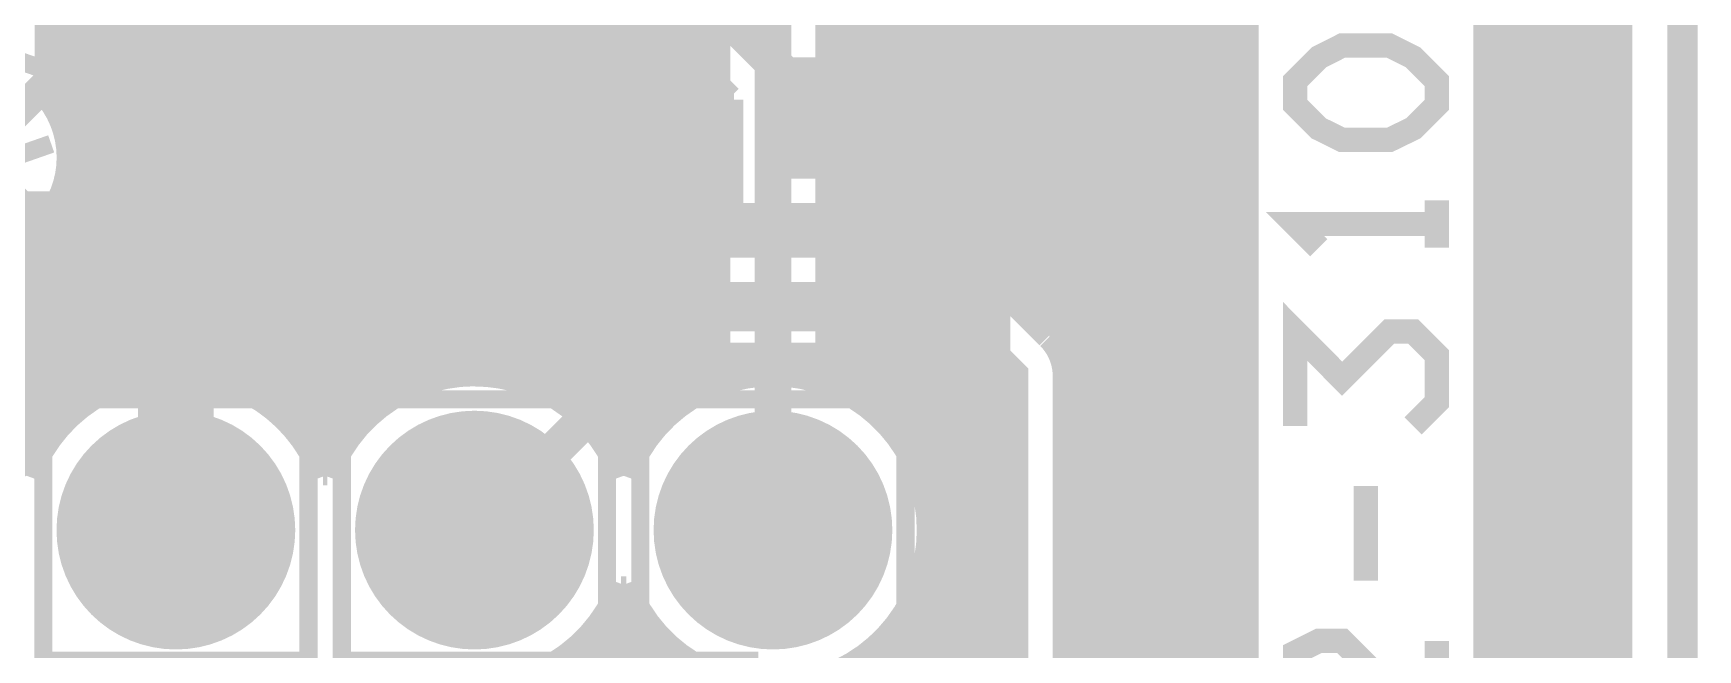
# Model space of a CAD drawing. Extents: x -5 to 90, y -49 to 54.
# Drawn here: x 31.19 to 45.13, y 18.03 to 23.19 of the extents above; entities that cross this region are included whole.
import ezdxf

# ---------------------------------------------------------------- set-up
doc = ezdxf.new("R2010")
doc.units = 0
doc.header["$MEASUREMENT"] = 0
doc.layers.get('0').update_dxf_attribs({"linetype": 'CONTINUOUS'})
for name, color, linetype in [('22-310-0_BOT', 7, 'CONTINUOUS'), ('22-310-0_DRD', 7, 'CONTINUOUS'), ('22-310-0_DRL', 2, 'CONTINUOUS'), ('22-310-0_SMB', 4, 'CONTINUOUS'), ('22-310-0_SMT', 3, 'CONTINUOUS'), ('22-310-0_SPT', 5, 'CONTINUOUS'), ('22-310-0_SST', 14, 'CONTINUOUS'), ('22-310-0_TOP', 9, 'CONTINUOUS'), ('THRUHOLE_TAP', 13, 'CONTINUOUS')]:
    doc.layers.add(name, color=color, linetype=linetype)

# ---------------------------------------------------------------- blocks, each defined once
blk = doc.blocks.new('ROUND_15')
at = {"const_width": 0.99949}
blk.add_lwpolyline([(-0.499744, 0, 1), (0.499744, 0, 1)], format="xyb", close=True, dxfattribs=at)
blk = doc.blocks.new('ROUND_48')
at = {"const_width": 0.59944}
blk.add_lwpolyline([(-0.29972, 0, 1), (0.29972, 0, 1)], format="xyb", close=True, dxfattribs=at)
blk = doc.blocks.new('RECTANGLE_4')
blk.add_solid([(0.4826, 0.4064), (0.4826, -0.4064), (-0.4826, 0.4064), (-0.4826, -0.4064)])
blk = doc.blocks.new('RECTANGLE_25')
blk.add_solid([(0.635, 0.508), (0.635, -0.508), (-0.635, 0.508), (-0.635, -0.508)])

msp = doc.modelspace()

# ---------------------------------------------------------------- linework, layer by layer
at = {"layer": '22-310-0_BOT'}
for points, const_width in [([(38.3032, 43.9928), (38.3032, 19.99234)], 0.254), ([(38.5318, 43.7642), (38.5318, 19.70278)], 0.254), ([(38.7604, 43.5356), (38.7604, 5.7404)], 0.254), ([(38.989, 43.307), (38.989, 5.969)], 0.254), ([(39.2176, 43.0784), (39.2176, 6.1976)], 0.254), ([(39.243, 43.053), (39.243, 6.223)], 0.254), ([(31.4452, 38.83914), (31.4452, 22.47646)], 0.254), ([(31.3309, 38.64864), (31.3309, 22.66696)], 0.254), ([(36.4744, 28.06446), (36.4744, 19.99996)], 0.254), ([(36.2458, 27.83586), (36.2458, 19.71548)], 0.254), ([(36.0172, 27.60726), (36.0172, 19.72818)], 0.254), ([(35.7886, 27.37866), (35.7886, 20.00504)], 0.254), ([(35.56, 27.15006), (35.56, 20.17522)], 0.254), ([(35.3314, 26.92146), (35.3314, 20.2819)], 0.254), ([(35.1028, 26.69286), (35.1028, 20.34032)], 0.254), ([(37.38372, 19.02968), (37.38372, 26.62174), (37.338, 26.67)], 0.3048), ([(34.8742, 26.46426), (34.8742, 20.3581)], 0.254), ([(34.6456, 26.23566), (34.6456, 20.33778)], 0.254), ([(38.0746, 26.28646), (38.0746, 20.1676)], 0.254), ([(36.703, 26.1366), (36.703, 20.17268)], 0.254), ([(34.417, 26.00706), (34.417, 20.27428)], 0.254), ([(36.90112, 25.96388), (36.90112, 20.2692)], 0.254), ([(37.86632, 26.02992), (37.86632, 20.2692)], 0.254), ([(34.1884, 25.77846), (34.1884, 20.16252)], 0.254), ([(33.9598, 25.54986), (33.9598, 19.98472)], 0.254), ([(33.7312, 25.32126), (33.7312, 19.69008)], 0.254), ([(33.5026, 25.09266), (33.5026, 19.75104)], 0.254), ([(33.274, 24.86406), (33.274, 20.01774)], 0.254), ([(31.6738, 24.46528), (31.6738, 20.15236)], 0.254), ([(33.0454, 24.38908), (33.0454, 20.18284)], 0.254), ([(31.9024, 24.21636), (31.9024, 20.2692)], 0.254), ([(32.8168, 24.18334), (32.8168, 20.28698)], 0.254), ([(32.131, 24.10206), (32.131, 20.33524)], 0.254), ([(32.3596, 24.06142), (32.3596, 20.3581)], 0.254), ([(32.5882, 24.08682), (32.5882, 20.34286)], 0.254), ([(36.90112, 23.0886), (31.3309, 23.0886)], 0.254), ([(39.243, 23.0886), (37.86632, 23.0886)], 0.254), ([(36.90112, 22.86), (31.3309, 22.86)], 0.254), ([(39.243, 22.86), (37.86632, 22.86)], 0.254), ([(36.90112, 22.6314), (31.35884, 22.6314)], 0.254), ([(39.243, 22.6314), (37.86632, 22.6314)], 0.254), ([(36.90112, 22.4028), (31.47314, 22.4028)], 0.254), ([(39.243, 22.4028), (37.86632, 22.4028)], 0.254), ([(36.90112, 22.1742), (31.51124, 22.1742)], 0.254), ([(39.243, 22.1742), (37.86632, 22.1742)], 0.254), ([(36.90112, 21.9456), (31.48838, 21.9456)], 0.254), ([(39.243, 21.9456), (37.86632, 21.9456)], 0.254), ([(31.4452, 21.82114), (31.4452, 19.96948)], 0.254), ([(36.90112, 21.717), (31.39186, 21.717)], 0.254), ([(39.243, 21.717), (37.86632, 21.717)], 0.254), ([(36.90112, 21.4884), (31.18612, 21.4884)], 0.254), ([(31.2166, 21.5138), (31.2166, 19.66468)], 0.254), ([(39.243, 21.4884), (37.86632, 21.4884)], 0.254), ([(36.90112, 21.2598), (25.1079, 21.2598)], 0.254), ([(39.243, 21.2598), (37.86632, 21.2598)], 0.254), ([(36.90112, 21.0312), (25.1079, 21.0312)], 0.254), ([(39.243, 21.0312), (37.86632, 21.0312)], 0.254), ([(36.90112, 20.8026), (25.1841, 20.8026)], 0.254), ([(39.243, 20.8026), (37.86632, 20.8026)], 0.254), ([(36.90112, 20.574), (25.27046, 20.574)], 0.254), ([(39.243, 20.574), (37.86632, 20.574)], 0.254), ([(32.18942, 20.3454), (30.07868, 20.3454)], 0.254), ([(34.68878, 20.3454), (32.58058, 20.3454)], 0.254), ([(36.90112, 20.3454), (35.07994, 20.3454)], 0.254), ([(39.243, 20.3454), (37.86632, 20.3454)], 0.254), ([(31.61792, 20.1168), (30.65018, 20.1168)], 0.254), ([(34.11728, 20.1168), (33.15208, 20.1168)], 0.254), ([(36.61664, 20.1168), (35.65144, 20.1168)], 0.254), ([(39.243, 20.1168), (38.1508, 20.1168)], 0.254), ([(31.369, 19.8882), (30.8991, 19.8882)], 0.254), ([(33.86836, 19.8882), (33.401, 19.8882)], 0.254), ([(36.36772, 19.8882), (35.90036, 19.8882)], 0.254), ([(39.243, 19.8882), (38.39972, 19.8882)], 0.254), ([(31.21406, 19.6596), (31.05658, 19.6596)], 0.254), ([(33.71342, 19.6596), (33.55594, 19.6596)], 0.254), ([(36.21278, 19.6596), (36.0553, 19.6596)], 0.254), ([(39.243, 19.6596), (38.55466, 19.6596)], 0.254), ([(39.243, 19.431), (38.65118, 19.431)], 0.254), ([(39.243, 19.2024), (38.70198, 19.2024)], 0.254), ([(39.243, 18.9738), (38.71214, 18.9738)], 0.254), ([(39.243, 18.7452), (38.6842, 18.7452)], 0.254), ([(36.1569, 18.5166), (36.11118, 18.5166)], 0.254), ([(39.243, 18.5166), (38.61054, 18.5166)], 0.254), ([(36.27882, 18.288), (35.98926, 18.288)], 0.254), ([(36.0172, 18.33118), (36.0172, 17.22628)], 0.254), ([(36.2458, 18.34134), (36.2458, 17.21612)], 0.254), ([(39.243, 18.288), (38.48862, 18.288)], 0.254), ([(38.5318, 18.35658), (38.5318, 17.20088)], 0.254), ([(35.7886, 18.05178), (35.7886, 17.50568)], 0.254), ([(36.4744, 18.0594), (35.79368, 18.0594)], 0.254), ([(36.4744, 18.0594), (36.4744, 17.49806)], 0.254), ([(39.243, 18.0594), (38.29304, 18.0594)], 0.254), ([(38.3032, 18.06702), (38.3032, 17.49044)], 0.254)]:
    msp.add_lwpolyline(points, dxfattribs=dict(at, const_width=const_width))
at = {"layer": '22-310-0_BOT', "const_width": 0.254}
for points in [[(31.51378, 22.1488, 0.1703033), (31.33177, 22.66766)], [(30.6832, 21.31822, 0.4142136), (31.51378, 22.1488)], [(31.13532, 19.48434, 0.3153354), (29.88564, 20.36064)], [(32.385, 20.36064, 0.3153358), (31.13532, 19.48434)], [(33.63468, 19.48434, 0.3153354), (32.385, 20.36064)], [(34.88436, 20.36064, 0.3153358), (33.63468, 19.48434)], [(36.13404, 19.48434, 0.3153354), (34.88436, 20.36064)], [(36.90112, 20.2692, 0.2159083), (36.13372, 19.48445)], [(38.71468, 19.02968, 0.3092023), (37.86632, 20.2692)], [(37.83838, 17.78, 0.3153354), (38.71468, 19.02968)], [(35.33902, 17.78, 0.2212929), (36.13322, 18.57278)], [(36.13404, 18.57248, 0.221293), (36.92876, 17.77918)]]:
    msp.add_lwpolyline(points, format="xyb", dxfattribs=at)
at = {"layer": '22-310-0_DRD', "const_width": 0.254}
for points in [[(44.99864, 54.0004), (44.99864, -4.0005), (-4.99872, -4.0005), (-4.99872, 54.0004), (44.99864, 54.0004)], [(31.3182, 22.7838), (30.0482, 21.5138)], [(31.3182, 21.5138), (30.0482, 22.7838)], [(31.75, 19.66468), (31.75, 18.39468)], [(33.02, 19.66468), (31.75, 19.66468)], [(33.02, 19.66468), (31.75, 18.39468)], [(33.02, 18.39468), (31.75, 19.66468)], [(33.02, 18.39468), (33.02, 19.66468)], [(34.24936, 19.66468), (34.24936, 18.39468)], [(35.51936, 19.66468), (34.24936, 19.66468)], [(35.51936, 19.66468), (34.24936, 18.39468)], [(35.51936, 18.39468), (34.24936, 19.66468)], [(35.51936, 18.39468), (35.51936, 19.66468)], [(36.74872, 19.66468), (36.74872, 18.39468)], [(38.01872, 19.66468), (36.74872, 19.66468)], [(38.01872, 19.66468), (36.74872, 18.39468)], [(38.01872, 18.39468), (36.74872, 19.66468)], [(38.01872, 18.39468), (38.01872, 19.66468)], [(31.75, 18.39468), (33.02, 18.39468)], [(34.24936, 18.39468), (35.51936, 18.39468)], [(36.74872, 18.39468), (38.01872, 18.39468)]]:
    msp.add_lwpolyline(points, dxfattribs=at)
at = {"layer": '22-310-0_DRL', "const_width": 0.254}
msp.add_lwpolyline([(44.99864, 54.0004), (44.99864, -4.0005), (-4.99872, -4.0005), (-4.99872, 54.0004), (44.99864, 54.0004)], dxfattribs=at)
at = {"layer": '22-310-0_SST'}
for points, const_width in [([(39.116, 21.463), (39.116, 25.527), (34.544, 25.527), (34.544, 23.749), (34.798, 23.495), (34.544, 23.241), (34.544, 21.463), (39.116, 21.463)], 0.1524), ([(33.2105, 21.3995), (33.2105, 24.3205), (31.5722, 24.3205), (31.5722, 21.3995), (33.2105, 21.3995)], 0.1524), ([(30.83306, 23.04288), (30.83306, 22.68728), (30.66542, 22.62886), (30.49524, 22.62886), (30.32506, 22.68728), (30.32506, 23.04288), (30.49524, 23.1013), (30.66542, 23.1013), (31.34106, 22.86508)], 0.1524), ([(42.94124, 22.59076), (42.74312, 22.39264), (42.545, 22.29612), (42.14876, 22.29612), (41.95318, 22.39264), (41.75506, 22.59076), (41.75506, 22.78888), (41.95318, 22.987), (42.14876, 23.08606), (42.545, 23.08606), (42.74312, 22.987), (42.94124, 22.78888), (42.94124, 22.59076)], 0.2032), ([(35.00374, 21.8948), (35.06216, 21.72462), (35.29838, 21.72462), (35.35934, 21.8948), (35.47618, 22.06498), (35.47618, 22.57298), (35.41776, 22.74062), (35.06216, 22.74062), (35.00374, 22.57298), (35.00374, 21.8948)], 0.1524), ([(35.84194, 21.8948), (35.90036, 21.72462), (36.25596, 21.72462), (36.31438, 21.8948), (36.31438, 22.23262), (36.19754, 22.4028), (35.84194, 22.4028), (35.84194, 22.74062), (36.31438, 22.74062)], 0.1524), ([(30.83306, 21.79066), (30.83306, 22.14626), (30.66542, 22.2631), (30.49524, 22.2631), (30.32506, 22.14626), (30.32506, 21.79066), (31.34106, 21.79066)], 0.1524), ([(30.83306, 22.0853), (31.34106, 22.2631)], 0.1524), ([(35.23996, 22.06498), (35.47618, 21.72462)], 0.1524), ([(42.94124, 21.79066), (42.94124, 21.39442)], 0.2032), ([(42.94124, 21.59254), (41.75506, 21.59254), (41.95318, 21.39442)], 0.2032), ([(42.74312, 19.9009), (42.94124, 20.09902), (42.94124, 20.49526), (42.74312, 20.69338), (42.545, 20.69338), (42.14876, 20.29714), (41.75506, 20.69338), (41.75506, 19.9009)], 0.2032), ([(30.18536, 13.95984), (29.78404, 13.95984), (29.78404, 14.79042), (25.66416, 14.79042), (25.66416, 20.76958), (39.10584, 20.76958), (39.10584, 14.79042), (34.98596, 14.79042), (34.98596, 13.95984), (34.58464, 13.95984), (34.58464, 12.77874), (30.18536, 12.77874), (30.18536, 13.95984), (30.18536, 15.43558), (30.99562, 15.43558)], 0.1524), ([(33.49498, 20.12442), (31.27502, 20.12442), (31.27502, 17.93494), (33.49498, 17.93494), (33.49498, 20.12442)], 0.1524), ([(35.99434, 20.12442), (33.77438, 20.12442), (33.77438, 17.93494), (35.99434, 17.93494), (35.99434, 20.12442)], 0.1524), ([(38.4937, 20.12442), (36.27374, 20.12442), (36.27374, 17.93494), (37.1856, 17.93494), (37.1856, 17.62506), (36.27374, 17.62506), (36.27374, 15.43558), (38.4937, 15.43558), (38.4937, 20.12442)], 0.1524), ([(32.0675, 19.34718), (32.0675, 18.71218), (32.7025, 18.71218), (32.55264, 18.86204), (32.55264, 19.19732), (32.7025, 19.34718), (32.0675, 19.34718), (32.21736, 19.19732), (32.21736, 18.86204), (32.55264, 18.86204)], 0.1524), ([(32.7025, 19.34718), (32.7025, 18.71218)], 0.1524), ([(34.56686, 19.34718), (34.56686, 18.71218), (35.20186, 18.71218), (35.052, 18.86204), (35.052, 19.19732), (35.20186, 19.34718), (34.56686, 19.34718), (34.71672, 19.19732), (34.71672, 18.86204), (35.052, 18.86204)], 0.1524), ([(35.20186, 19.34718), (35.20186, 18.71218)], 0.1524), ([(37.21608, 19.19732), (37.06622, 19.34718), (37.70122, 19.34718), (37.55136, 19.19732), (37.21608, 19.19732), (37.21608, 18.86204), (37.06622, 18.71218), (37.70122, 18.71218), (37.55136, 18.86204), (37.21608, 18.86204)], 0.1524), ([(37.06622, 19.34718), (37.06622, 18.71218)], 0.1524), ([(37.70122, 19.34718), (37.70122, 18.71218)], 0.1524), ([(42.34688, 19.39798), (42.34688, 18.6055)], 0.2032), ([(32.21736, 19.19732), (32.55264, 19.19732)], 0.1524), ([(34.71672, 19.19732), (35.052, 19.19732)], 0.1524), ([(37.55136, 19.19732), (37.55136, 18.86204)], 0.1524), ([(32.0675, 18.71218), (32.21736, 18.86204)], 0.1524), ([(34.56686, 18.71218), (34.71672, 18.86204)], 0.1524), ([(42.94124, 18.10258), (42.94124, 17.3101), (42.14876, 18.10258), (41.95318, 18.10258), (41.75506, 18.00352), (41.75506, 17.40916), (41.95318, 17.3101)], 0.2032)]:
    msp.add_lwpolyline(points, dxfattribs=dict(at, const_width=const_width))
at = {"layer": '22-310-0_TOP'}
for points, const_width in [([(44.0182, 45.72), (44.0182, 4.191)], 0.254), ([(44.2468, 45.72), (44.2468, 4.191)], 0.254), ([(44.45, 45.72), (44.45, 4.191)], 0.254), ([(43.7896, 45.15612), (43.7896, 4.191)], 0.254), ([(43.561, 44.9834), (43.561, 4.191)], 0.254), ([(37.973, 22.479), (37.846, 22.479), (36.83, 23.495), (36.83, 24.257), (36.068, 25.019), (35.306, 25.019), (30.988, 29.337), (30.988, 31.242), (29.972, 32.258), (29.845, 32.258), (28.829, 31.242), (26.162, 31.242), (24.765, 29.845)], 0.3048), ([(41.275, 28.54706), (41.275, 4.191)], 0.254), ([(41.0464, 28.31846), (41.0464, 4.191)], 0.254), ([(40.8178, 28.08986), (40.8178, 4.191)], 0.254), ([(38.989, 27.8511), (38.989, 21.36394)], 0.254), ([(39.2176, 27.7622), (39.2176, 21.15566)], 0.254), ([(39.4462, 27.7622), (39.4462, 20.92706)], 0.254), ([(39.6748, 27.7622), (39.6748, 20.69846)], 0.254), ([(39.9034, 27.7622), (39.9034, 4.191)], 0.254), ([(40.132, 27.7622), (40.132, 4.191)], 0.254), ([(40.3606, 27.7622), (40.3606, 4.191)], 0.254), ([(40.5892, 27.7622), (40.5892, 4.191)], 0.254), ([(33.274, 26.36774), (33.274, 22.7965)], 0.254), ([(33.5026, 26.13914), (33.5026, 22.987)], 0.254), ([(43.37304, 26.10866), (41.32326, 26.10866), (41.32326, 15.5829)], 0.254), ([(43.37304, 26.10866), (43.37304, 15.5829)], 0.254), ([(33.7312, 25.91054), (33.7312, 23.2156)], 0.254), ([(33.1978, 24.3078), (33.1978, 22.8854)], 0.254), ([(34.46018, 23.94458), (33.30956, 22.7965)], 0.254), ([(32.385, 22.1488), (33.5788, 22.1488), (34.925, 23.495), (35.687, 23.495)], 0.635), ([(38.9382, 23.3172), (38.9382, 21.6408)], 0.254), ([(33.70326, 23.1902), (33.1978, 23.1902)], 0.254), ([(41.32326, 23.1902), (38.9382, 23.1902)], 0.254), ([(44.45, 23.1902), (43.37304, 23.1902)], 0.254), ([(42.94124, 22.59076), (42.74312, 22.39264), (42.545, 22.29612), (42.14876, 22.29612), (41.95318, 22.39264), (41.75506, 22.59076), (41.75506, 22.78888), (41.95318, 22.987), (42.14876, 23.08606), (42.545, 23.08606), (42.74312, 22.987), (42.94124, 22.78888), (42.94124, 22.59076)], 0.2032), ([(33.47466, 22.9616), (33.1978, 22.9616)], 0.254), ([(33.1978, 22.8854), (33.1978, 22.8346)], 0.254), ([(36.6522, 22.98954), (37.0078, 22.63394)], 0.254), ([(36.6522, 22.98954), (36.6522, 22.6568)], 0.254), ([(36.68014, 22.9616), (36.6522, 22.9616)], 0.254), ([(36.703, 22.93874), (36.703, 21.4249)], 0.254), ([(41.32326, 22.9616), (38.9382, 22.9616)], 0.254), ([(44.45, 22.9616), (43.37304, 22.9616)], 0.254), ([(33.1978, 22.8346), (33.1978, 22.7965)], 0.254), ([(33.30956, 22.7965), (33.1978, 22.7965)], 0.254), ([(36.90874, 22.733), (36.6522, 22.733)], 0.254), ([(41.32326, 22.733), (38.9382, 22.733)], 0.254), ([(44.45, 22.733), (43.37304, 22.733)], 0.254), ([(35.0012, 22.6568), (34.04362, 21.69668)], 0.254), ([(36.6522, 22.6568), (35.0012, 22.6568)], 0.254), ([(35.1028, 22.6568), (35.1028, 20.34032)], 0.254), ([(35.3314, 22.6568), (35.3314, 20.2819)], 0.254), ([(35.56, 22.6568), (35.56, 20.38604)], 0.254), ([(35.7886, 22.6568), (35.7886, 20.61464)], 0.254), ([(36.0172, 22.6568), (36.0172, 20.84324)], 0.254), ([(36.2458, 22.6568), (36.2458, 21.07184)], 0.254), ([(36.4744, 22.6568), (36.4744, 21.30044)], 0.254), ([(36.9316, 22.71014), (36.9316, 21.4376)], 0.254), ([(37.0078, 22.63394), (37.0078, 21.6408)], 0.254), ([(37.0078, 22.5044), (34.8488, 22.5044)], 0.254), ([(34.8742, 22.52726), (34.8742, 20.3581)], 0.254), ([(41.32326, 22.5044), (38.9382, 22.5044)], 0.254), ([(44.45, 22.5044), (43.37304, 22.5044)], 0.254), ([(32.385, 22.1488), (32.385, 19.02968)], 0.635), ([(37.0078, 22.2758), (34.6202, 22.2758)], 0.254), ([(34.6456, 22.29866), (34.6456, 20.33778)], 0.254), ([(41.32326, 22.2758), (38.9382, 22.2758)], 0.254), ([(44.45, 22.2758), (43.37304, 22.2758)], 0.254), ([(37.0078, 22.0472), (34.3916, 22.0472)], 0.254), ([(34.417, 22.07006), (34.417, 20.27428)], 0.254), ([(41.32326, 22.0472), (38.9382, 22.0472)], 0.254), ([(44.45, 22.0472), (43.37304, 22.0472)], 0.254), ([(37.0078, 21.8186), (34.163, 21.8186)], 0.254), ([(34.1884, 21.84146), (34.1884, 20.16252)], 0.254), ([(41.32326, 21.8186), (38.9382, 21.8186)], 0.254), ([(42.94124, 21.79066), (42.94124, 21.39442)], 0.2032), ([(44.45, 21.8186), (43.37304, 21.8186)], 0.254), ([(33.9598, 21.62556), (33.9598, 19.98472)], 0.254), ([(38.9382, 21.6408), (37.0078, 21.6408)], 0.254), ([(37.1602, 21.6408), (37.1602, 21.4376)], 0.254), ([(37.3888, 21.6408), (37.3888, 21.4376)], 0.254), ([(37.6174, 21.6408), (37.6174, 21.4376)], 0.254), ([(37.846, 21.6408), (37.846, 21.4376)], 0.254), ([(38.0746, 21.6408), (38.0746, 21.4376)], 0.254), ([(38.3032, 21.6408), (38.3032, 21.4376)], 0.254), ([(38.5318, 21.6408), (38.5318, 21.4376)], 0.254), ([(38.7604, 21.6408), (38.7604, 21.4376)], 0.254), ([(33.5788, 21.5011), (33.1978, 21.5011)], 0.254), ([(33.1978, 21.5011), (33.1978, 21.4122)], 0.254), ([(33.274, 21.5011), (33.274, 20.01774)], 0.254), ([(33.5026, 21.5011), (33.5026, 19.75104)], 0.254), ([(33.7312, 21.51888), (33.7312, 19.69008)], 0.254), ([(41.32326, 21.59), (33.90646, 21.59)], 0.254), ([(42.94124, 21.59254), (41.75506, 21.59254), (41.95318, 21.39442)], 0.2032), ([(44.45, 21.59), (43.37304, 21.59)], 0.254), ([(33.1978, 21.4122), (33.0327, 21.4122)], 0.254), ([(33.0327, 21.4122), (33.0327, 20.19046)], 0.254), ([(36.54806, 21.3614), (33.0327, 21.3614)], 0.254), ([(33.0454, 21.4122), (33.0454, 20.18284)], 0.254), ([(38.735, 21.4376), (36.80968, 21.4376)], 0.254), ([(41.32326, 21.3614), (38.99408, 21.3614)], 0.254), ([(44.45, 21.3614), (43.37304, 21.3614)], 0.254), ([(36.46678, 21.29536), (35.4203, 20.24634)], 0.254), ([(39.07536, 21.29536), (39.70528, 20.66544)], 0.254), ([(36.30422, 21.1328), (33.0327, 21.1328)], 0.254), ([(41.32326, 21.1328), (39.24046, 21.1328)], 0.254), ([(44.45, 21.1328), (43.37304, 21.1328)], 0.254), ([(34.88436, 19.02968), (36.80968, 20.955), (38.735, 20.955), (39.37, 20.32), (39.37, 6.35), (37.465, 4.445), (32.385, 4.445)], 0.3048), ([(36.07562, 20.9042), (33.0327, 20.9042)], 0.254), ([(41.32326, 20.9042), (39.46906, 20.9042)], 0.254), ([(42.74312, 19.9009), (42.94124, 20.09902), (42.94124, 20.49526), (42.74312, 20.69338), (42.545, 20.69338), (42.14876, 20.29714), (41.75506, 20.69338), (41.75506, 19.9009)], 0.2032), ([(44.45, 20.9042), (43.37304, 20.9042)], 0.254), ([(35.84702, 20.6756), (33.0327, 20.6756)], 0.254), ([(41.32326, 20.6756), (39.69766, 20.6756)], 0.254), ([(44.45, 20.6756), (43.37304, 20.6756)], 0.254), ([(35.61842, 20.447), (33.0327, 20.447)], 0.254), ([(37.01034, 20.4724), (36.71824, 20.1803)], 0.254), ([(36.9316, 20.39366), (36.9316, 20.27936)], 0.254), ([(38.55974, 20.447), (36.98494, 20.447)], 0.254), ([(38.53434, 20.4724), (37.01034, 20.4724)], 0.254), ([(37.1602, 20.4724), (37.1602, 20.34032)], 0.254), ([(37.3888, 20.4724), (37.3888, 20.3581)], 0.254), ([(37.6174, 20.4724), (37.6174, 20.33778)], 0.254), ([(37.846, 20.4724), (37.846, 20.27682)], 0.254), ([(38.0746, 20.4724), (38.0746, 20.1676)], 0.254), ([(38.3032, 20.4724), (38.3032, 19.99234)], 0.254), ([(38.5318, 20.4724), (38.5318, 19.70278)], 0.254), ([(38.53434, 20.4724), (38.8874, 20.11934)], 0.254), ([(41.32326, 20.447), (39.83482, 20.447)], 0.254), ([(44.45, 20.447), (43.37304, 20.447)], 0.254), ([(34.28746, 20.2184), (33.0327, 20.2184)], 0.254), ([(36.78682, 20.2184), (36.75634, 20.2184)], 0.254), ([(38.78834, 20.2184), (37.98062, 20.2184)], 0.254), ([(38.7604, 20.24634), (38.7604, 6.42366)], 0.254), ([(39.8526, 20.32), (39.8526, 6.35)], 0.254), ([(41.32326, 20.2184), (39.8526, 20.2184)], 0.254), ([(44.45, 20.2184), (43.37304, 20.2184)], 0.254), ([(38.8874, 20.11934), (38.8874, 6.55066)], 0.254), ([(33.96488, 19.9898), (33.30448, 19.9898)], 0.254), ([(38.8874, 19.9898), (38.30574, 19.9898)], 0.254), ([(41.32326, 19.9898), (39.8526, 19.9898)], 0.254), ([(44.45, 19.9898), (43.37304, 19.9898)], 0.254), ([(33.77438, 19.7612), (33.49498, 19.7612)], 0.254), ([(38.8874, 19.7612), (38.49624, 19.7612)], 0.254), ([(41.32326, 19.7612), (39.8526, 19.7612)], 0.254), ([(44.45, 19.7612), (43.37304, 19.7612)], 0.254), ([(33.65246, 19.5326), (33.6169, 19.5326)], 0.254), ([(38.8874, 19.5326), (38.61562, 19.5326)], 0.254), ([(41.32326, 19.5326), (39.8526, 19.5326)], 0.254), ([(44.45, 19.5326), (43.37304, 19.5326)], 0.254), ([(38.8874, 19.304), (38.68674, 19.304)], 0.254), ([(41.32326, 19.304), (39.8526, 19.304)], 0.254), ([(42.34688, 19.39798), (42.34688, 18.6055)], 0.2032), ([(44.45, 19.304), (43.37304, 19.304)], 0.254), ([(38.8874, 19.0754), (38.71468, 19.0754)], 0.254), ([(41.32326, 19.0754), (39.8526, 19.0754)], 0.254), ([(44.45, 19.0754), (43.37304, 19.0754)], 0.254), ([(38.8874, 18.8468), (38.70198, 18.8468)], 0.254), ([(41.32326, 18.8468), (39.8526, 18.8468)], 0.254), ([(44.45, 18.8468), (43.37304, 18.8468)], 0.254), ([(38.8874, 18.6182), (38.64864, 18.6182)], 0.254), ([(41.32326, 18.6182), (39.8526, 18.6182)], 0.254), ([(44.45, 18.6182), (43.37304, 18.6182)], 0.254), ([(36.0172, 18.33118), (36.0172, 17.22628)], 0.254), ([(36.21786, 18.3896), (36.05022, 18.3896)], 0.254), ([(36.2458, 18.34134), (36.2458, 17.21612)], 0.254), ([(38.5318, 18.35658), (38.5318, 17.20088)], 0.254), ([(38.8874, 18.3896), (38.54958, 18.3896)], 0.254), ([(41.32326, 18.3896), (39.8526, 18.3896)], 0.254), ([(44.45, 18.3896), (43.37304, 18.3896)], 0.254), ([(36.37788, 18.161), (35.89274, 18.161)], 0.254), ([(38.8874, 18.161), (38.3921, 18.161)], 0.254), ([(41.32326, 18.161), (39.8526, 18.161)], 0.254), ([(44.45, 18.161), (43.37304, 18.161)], 0.254), ([(35.7886, 18.05178), (35.7886, 17.50568)], 0.254), ([(36.4744, 18.0594), (36.4744, 17.49806)], 0.254), ([(38.3032, 18.06702), (38.3032, 17.49044)], 0.254), ([(42.94124, 18.10258), (42.94124, 17.3101), (42.14876, 18.10258), (41.95318, 18.10258), (41.75506, 18.00352), (41.75506, 17.40916), (41.95318, 17.3101)], 0.2032), ([(36.63188, 17.9324), (35.6362, 17.9324)], 0.254), ([(38.8874, 17.9324), (38.13556, 17.9324)], 0.254), ([(41.32326, 17.9324), (39.8526, 17.9324)], 0.254), ([(44.45, 17.9324), (43.37304, 17.9324)], 0.254)]:
    msp.add_lwpolyline(points, dxfattribs=dict(at, const_width=const_width))
at = {"layer": '22-310-0_TOP', "const_width": 0.254}
for points in [[(33.5788, 21.5011, 0.1989118), (34.03679, 21.69081)], [(36.80968, 21.4376, 0.1998798), (36.46716, 21.29498)], [(36.80968, 21.4376, 0.1998798), (36.46716, 21.29498)], [(39.07536, 21.29536, 0.1989124), (38.735, 21.43634)], [(39.8526, 20.32, 0.1989124), (39.71125, 20.66125)], [(39.8526, 20.32, 0.1989124), (39.71125, 20.66125)], [(34.88436, 20.36064, 0.3153358), (33.63468, 19.48434)], [(35.4203, 20.24634, 0.1041053), (34.88436, 20.35915)], [(37.38372, 20.36064, 0.1318466), (36.71736, 20.18182)], [(38.71468, 19.02968, 0.4142136), (37.38372, 20.36064)], [(33.63468, 19.48434, 0.1801384), (33.03297, 20.19095)], [(37.83838, 17.78, 0.3153354), (38.71468, 19.02968)], [(35.33902, 17.78, 0.2212929), (36.13322, 18.57278)], [(36.13404, 18.57248, 0.221293), (36.92876, 17.77918)]]:
    msp.add_lwpolyline(points, format="xyb", dxfattribs=at)

# ---------------------------------------------------------------- block references
at = {"layer": '22-310-0_BOT'}
for p in [(32.385, 19.02968), (34.88436, 19.02968), (37.38372, 19.02968)]:
    msp.add_blockref('ROUND_15', p, dxfattribs=at)
at = {"layer": '22-310-0_DRL'}
for p in [(32.385, 19.02968), (34.88436, 19.02968), (37.38372, 19.02968)]:
    msp.add_blockref('ROUND_48', p, dxfattribs=at)
at = {"layer": '22-310-0_SMB'}
for p in [(32.385, 19.02968), (34.88436, 19.02968), (37.38372, 19.02968)]:
    msp.add_blockref('ROUND_15', p, dxfattribs=at)
at = {"layer": '22-310-0_SMT'}
for name, p in [('RECTANGLE_4', (32.385, 23.5712)), ('RECTANGLE_25', (35.687, 23.495)), ('RECTANGLE_25', (37.973, 22.479)), ('RECTANGLE_4', (32.385, 22.1488)), ('ROUND_15', (32.385, 19.02968)), ('ROUND_15', (34.88436, 19.02968)), ('ROUND_15', (37.38372, 19.02968))]:
    msp.add_blockref(name, p, dxfattribs=at)
at = {"layer": '22-310-0_SPT'}
for name, p in [('RECTANGLE_4', (32.385, 23.5712)), ('RECTANGLE_25', (35.687, 23.495)), ('RECTANGLE_25', (37.973, 22.479)), ('RECTANGLE_4', (32.385, 22.1488))]:
    msp.add_blockref(name, p, dxfattribs=at)
at = {"layer": '22-310-0_TOP'}
for name, p in [('RECTANGLE_4', (32.385, 23.5712)), ('RECTANGLE_25', (35.687, 23.495)), ('RECTANGLE_25', (37.973, 22.479)), ('RECTANGLE_4', (32.385, 22.1488)), ('ROUND_15', (32.385, 19.02968)), ('ROUND_15', (34.88436, 19.02968)), ('ROUND_15', (37.38372, 19.02968))]:
    msp.add_blockref(name, p, dxfattribs=at)
at = {"layer": 'THRUHOLE_TAP'}
for p in [(32.385, 19.02968), (34.88436, 19.02968), (37.38372, 19.02968)]:
    msp.add_blockref('ROUND_48', p, dxfattribs=at)

doc.saveas('drawing.dxf')
